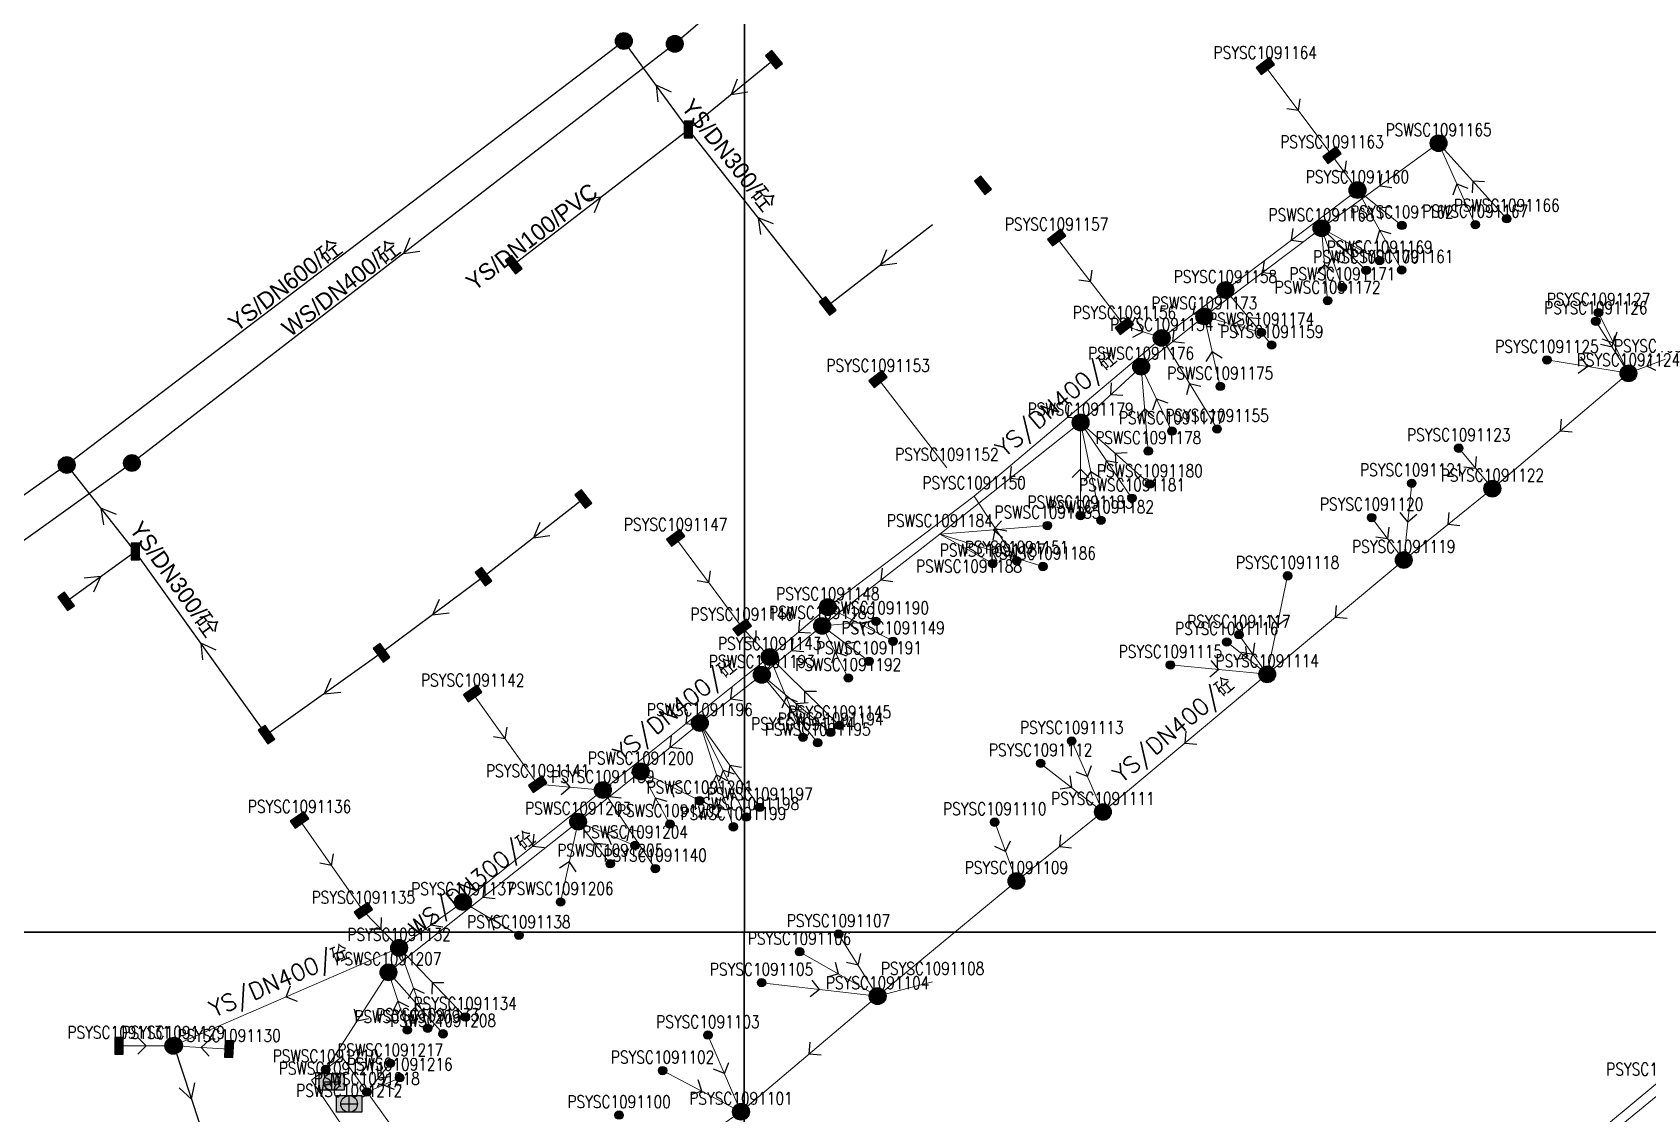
# Model space of a CAD drawing. Extents: x 3276 to 4026, y 1643 to 2176.
# Drawn here: x 3483.3 to 3579.7, y 1882 to 1946.6 of the extents above; entities that cross this region are included whole.
import ezdxf
from ezdxf.enums import TextEntityAlignment as Align

# ---------------------------------------------------------------- set-up
doc = ezdxf.new("R2010")
doc.units = 0
for name, pattern in [('PDashed1', [3, 1, -1, 1]), ('PLine1', [200, 100, 100]), ('PLine2', [200, 100, 100])]:
    doc.linetypes.add(name, pattern=pattern)
doc.layers.get('0').update_dxf_attribs({"linetype": 'CONTINUOUS'})
for name, color, linetype, true_color in [('WSANNEXE2', 7, 'CONTINUOUS', 0x7f0000), ('WSLINE', 7, 'CONTINUOUS', 0x7f0000), ('WSPOINT', 7, 'CONTINUOUS', 0x7f0000), ('WSPTEXT', 7, 'CONTINUOUS', 0x7f0000), ('WSUNDER', 7, 'CONTINUOUS', 0x7f0000), ('WSZYTEXT', 7, 'CONTINUOUS', 0x7f0000), ('YSANNEXE2', 7, 'CONTINUOUS', 0x7f0000), ('YSLINE', 7, 'CONTINUOUS', 0x7f0000), ('YSPOINT', 7, 'CONTINUOUS', 0x7f0000), ('YSPTEXT', 7, 'CONTINUOUS', 0x7f0000), ('YSZYTEXT', 7, 'CONTINUOUS', 0x7f0000)]:
    doc.layers.add(name, color=color, linetype=linetype, true_color=true_color)
doc.layers.add('市政管线', color=3, linetype='CONTINUOUS')
doc.layers.add('接图表', color=7, linetype='CONTINUOUS')
doc.styles.add('bztxt', font='Romans.shx', dxfattribs={"bigfont": 'hztxt.shx'})
doc.styles.add('FZXDX', font='', dxfattribs={"width": 0.8})
doc.styles.add('pltxt', font='romans.shx', dxfattribs={"width": 0.8, "height": 0.75, "bigfont": 'hztxt.shx'})
doc.styles.get('FZXDX').set_extended_font_data('FZXiDengXian-Z06S')

# ---------------------------------------------------------------- blocks, each defined once
blk = doc.blocks.new('4307')
blk.add_hatch(color=255).paths.add_polyline_path([(-0.5, 0, 1), (0.5, 0, 1)])
for p, q in [((-0.5, 0), (0.5, 0)), ((0, 0.5), (0, -0.5))]:
    blk.add_line(p, q)
blk.add_circle((0, 0), 0.5)
blk = doc.blocks.new('4323')
blk.add_hatch(color=256).paths.add_polyline_path([(-0.25, 0, 1), (0.25, 0, 1)])
blk.add_circle((0, 0), 0.25)
blk = doc.blocks.new('4301')
blk.add_hatch(color=255).paths.add_polyline_path([(-0.5, 0, 1), (0.5, 0, 1)])
for p, q in [((-0.5, 0), (0.5, 0)), ((0, 0.5), (0, -0.5))]:
    blk.add_line(p, q)
blk.add_circle((0, 0), 0.5)
blk = doc.blocks.new('4414')
blk.add_hatch(color=255).paths.add_polyline_path([(0.25, 0, 1), (-0.25, 0, 1)])
blk.add_circle((0, 0), 0.25)
blk = doc.blocks.new('4302')
blk.add_hatch(color=255).paths.add_polyline_path([(-0.25, 0.5), (-0.25, -0.5), (0.25, -0.5), (0.25, 0.5)])
for p, q in [((-0.25, 0.1665), (0.25, 0.1665)), ((-0.25, -0.1665), (0.25, -0.1665))]:
    blk.add_line(p, q)
blk.add_lwpolyline([(0.25, -0.5), (0.25, 0.5), (-0.25, 0.5), (-0.25, -0.5)], close=True)
blk = doc.blocks.new('4415')
blk.add_hatch(color=255).paths.add_polyline_path([(0.25, 0, 1), (-0.25, 0, 1)])
blk.add_circle((0, 0), 0.25)
blk = doc.blocks.new('4317')
blk.add_hatch(color=255).paths.add_polyline_path([(0.75, 0.5), (-0.75, 0.5), (-0.75, -0.5), (0.75, -0.5)])
blk.add_lwpolyline([(-0.75, 0.5), (0.75, 0.5), (0.75, -0.5), (-0.75, -0.5)], close=True)
for points in [[(-0.5, 0), (0.5, 0)], [(0, -0.5), (0, 0.5)]]:
    blk.add_lwpolyline(points)
blk.add_circle((0, 0), 0.5)
blk = doc.blocks.new('lx')
for q in [(-0.5, 0.5), (-0.5, -0.5)]:
    blk.add_line((0, 0), q)
blk = doc.blocks.new('4305')
blk.add_hatch(color=255).paths.add_polyline_path([(-0.5, 0, 1), (0.5, 0, 1)])
for p, q in [((-0.5, 0), (0.5, 0)), ((0, 0.5), (0, -0.5))]:
    blk.add_line(p, q)
blk.add_circle((0, 0), 0.5)
blk = doc.blocks.new('PSD')
for p, q in [((0, 0), (-0.866, 0.5)), ((-0.866, -0.5), (0, 0))]:
    blk.add_line(p, q)

msp = doc.modelspace()

# ---------------------------------------------------------------- linework, layer by layer
at = {"layer": 'WSLINE', "linetype": 'PLine1', "lineweight": 20, "ltscale": 0.5}
for p, q in [((3567.222, 1939.942, 1890.83), (3560.233, 1934.865, 1890.87)), ((3571.288, 1935.434, 1891.34), (3567.222, 1939.942, 1891.2)), ((3569.408, 1935.079, 1891.33), (3567.222, 1939.942, 1891.21)), ((3560.233, 1934.865, 1890.86), (3553.233, 1929.598, 1890.86)), ((3563.7, 1932.934, 1891.32), (3560.233, 1934.865, 1891.08)), ((3562.897, 1932.358, 1891.29), (3560.233, 1934.865, 1891.07)), ((3561.472, 1931.343, 1891.31), (3560.233, 1934.865, 1891.06)), ((3560.594, 1930.538, 1891.33), (3560.233, 1934.865, 1891.09)), ((3553.233, 1929.598, 1890.87), (3549.464, 1926.595, 1890.79)), ((3556.631, 1928.642, 1891.45), (3553.233, 1929.598, 1891.36)), ((3554.186, 1925.415, 1891.37), (3553.233, 1929.598, 1891.23)), ((3549.464, 1926.595, 1890.8), (3545.851, 1923.264, 1890.74)), ((3551.3, 1922.747, 1891.3), (3549.464, 1926.595, 1891.08)), ((3549.889, 1921.557, 1891.26), (3549.464, 1926.595, 1891.04)), ((3545.851, 1923.264, 1890.72), (3537.448, 1916.603, 1890.8)), ((3545.845, 1917.703, 1891.3), (3545.851, 1923.264, 1891.08)), ((3549.983, 1919.583, 1891.29), (3545.851, 1923.264, 1891.06)), ((3548.917, 1918.737, 1891.3), (3545.851, 1923.264, 1891.1)), ((3547.067, 1917.421, 1891.33), (3545.851, 1923.264, 1891.12)), ((3543.871, 1917.106, 1891.11), (3537.448, 1916.603, 1891.15)), ((3537.448, 1916.603, 1890.79), (3530.424, 1911.115, 1890.73)), ((3543.602, 1914.663, 1891.22), (3537.448, 1916.603, 1891.16)), ((3540.608, 1914.836, 1891.32), (3537.448, 1916.603, 1891.25)), ((3533.637, 1911.39, 1891.54), (3530.424, 1911.115, 1891.51)), ((3530.424, 1911.115, 1890.74), (3526.822, 1908.193, 1890.69)), ((3533.215, 1909.006, 1891.23), (3530.424, 1911.115, 1891.22)), ((3531.979, 1908.002, 1891.25), (3530.424, 1911.115, 1891.19)), ((3526.822, 1908.193, 1890.69), (3523.12, 1905.315, 1890.6)), ((3530.927, 1904.754, 1891.26), (3526.822, 1908.193, 1891.22)), ((3530.154, 1904.136, 1891.27), (3526.822, 1908.193, 1891.19)), ((3523.12, 1905.315, 1890.6), (3519.595, 1902.421, 1890.59)), ((3526.696, 1900.276, 1891.24), (3523.12, 1905.315, 1891.06)), ((3525.893, 1899.695, 1891.22), (3523.12, 1905.315, 1891.03)), ((3525.118, 1899.114, 1891.25), (3523.12, 1905.315, 1891.06)), ((3519.595, 1902.421, 1890.59), (3515.85, 1899.421, 1890.56)), ((3523.104, 1900.685, 1891.31), (3519.595, 1902.421, 1891.14)), ((3521.334, 1899.281, 1891.33), (3519.595, 1902.421, 1891.14)), ((3515.85, 1899.421, 1890.57), (3504.53, 1890.426, 1890.48)), ((3514.808, 1894.625, 1891.42), (3515.85, 1899.421, 1891.27)), ((3519.248, 1898.007, 1891.29), (3515.85, 1899.421, 1891.1)), ((3517.773, 1896.911, 1891.3), (3515.85, 1899.421, 1891.15)), ((3504.53, 1890.426, 1890.43), (3500.787, 1884.629, 1889.62)), ((3507.789, 1886.752, 1891.22), (3504.53, 1890.426, 1891.01)), ((3505.659, 1886.98, 1891.24), (3504.53, 1890.426, 1891.03)), ((3504.64, 1884.988, 1890.77), (3503.24, 1883.277, 1890.62)), ((3582.804, 1885.154, 1890.62), (3563.529, 1869.319, 1890.42)), ((3505.204, 1884.131, 1890.78), (3503.24, 1883.277, 1890.64))]:
    msp.add_line(p, q, dxfattribs=at)
at = {"layer": 'WSUNDER', "linetype": 'PLine2', "lineweight": 9, "ltscale": 0.5, "elevation": 1891.803}
msp.add_lwpolyline([(3499.929, 1883.991), (3501.744, 1885.374), (3505.151, 1880.632), (3503.211, 1879.116)], close=True, dxfattribs=at)
at = {"layer": 'YSLINE', "linetype": 'PLine1', "lineweight": 20, "ltscale": 0.5}
for p, q in [((3556.874, 1944.554, 1891.37), (3560.856, 1939.232, 1891.33)), ((3560.856, 1939.232, 1891.33), (3562.381, 1937.142, 1891.32)), ((3562.381, 1937.142, 1890.84), (3554.494, 1931.176, 1890.88)), ((3565.017, 1932.371, 1892.36), (3562.381, 1937.142, 1891.28)), ((3565.026, 1935.036, 1891.42), (3562.381, 1937.142, 1891.34)), ((3544.418, 1934.308, 1891.39), (3548.466, 1929.027, 1891.32)), ((3554.494, 1931.176, 1890.88), (3550.69, 1928.313, 1890.86)), ((3557.258, 1927.89, 1891.42), (3554.494, 1931.176, 1891.29)), ((3576.766, 1929.821, 1891.55), (3578.553, 1926.202, 1891.43)), ((3548.466, 1929.027, 1891.56), (3550.69, 1928.313, 1891.53)), ((3576.607, 1929.309, 1891.14), (3578.553, 1926.202, 1891.09)), ((3550.69, 1928.313, 1890.85), (3539.493, 1918.86, 1890.74)), ((3553.997, 1922.875, 1891.51), (3550.69, 1928.313, 1891.45)), ((3573.69, 1927, 1891.82), (3578.553, 1926.202, 1891.17)), ((3580.773, 1927.036, 1887.47), (3578.553, 1926.202, 1891.14)), ((3533.759, 1925.867, 1891.41), (3537.871, 1920.56, 1891.4)), ((3578.553, 1926.202, 1891.08), (3570.429, 1919.313, 1891.1)), ((3568.422, 1921.731, 1891.01), (3570.429, 1919.313, 1891.11)), ((3565.619, 1919.63, 1891.39), (3565.14, 1915.051, 1891.4)), ((3570.429, 1919.313, 1891.1), (3565.14, 1915.051, 1891.09)), ((3539.493, 1918.86, 1890.73), (3530.764, 1912.236, 1890.77)), ((3542.026, 1915.01, 1891.46), (3539.493, 1918.86, 1891.3)), ((3563.223, 1917.586, 1891.41), (3565.14, 1915.051, 1891.4)), ((3521.674, 1916.376, 1891.43), (3525.647, 1911.014, 1891.41)), ((3565.14, 1915.051, 1891.08), (3556.991, 1908.225, 1891.06)), ((3558.208, 1914.106, 1891.35), (3556.991, 1908.225, 1891.36)), ((3530.764, 1912.236, 1890.76), (3527.288, 1909.261, 1890.8)), ((3534.657, 1910.201, 1891.5), (3530.764, 1912.236, 1891.45)), ((3525.647, 1911.014, 1891.49), (3527.288, 1909.261, 1891.42)), ((3555.299, 1910.584, 1891.1), (3556.991, 1908.225, 1891.17)), ((3554.579, 1910.155, 1891.07), (3556.991, 1908.225, 1891.14)), ((3527.288, 1909.261, 1890.76), (3517.328, 1901.312, 1890.61)), ((3529.273, 1904.461, 1891.25), (3527.288, 1909.261, 1891.19)), ((3531.452, 1905.171, 1891.46), (3527.288, 1909.261, 1891.35)), ((3551.211, 1908.783, 1891.37), (3556.991, 1908.225, 1891.37)), ((3556.991, 1908.225, 1891.05), (3547.183, 1900.003, 1891.04)), ((3509.559, 1907.078, 1891.39), (3513.438, 1901.662, 1891.41)), ((3545.324, 1904.242, 1891.19), (3547.183, 1900.003, 1891.21)), ((3543.464, 1902.905, 1891.45), (3547.183, 1900.003, 1891.45)), ((3513.438, 1901.662, 1891.49), (3517.328, 1901.312, 1891.28)), ((3517.328, 1901.312, 1890.6), (3508.979, 1894.618, 1890.64)), ((3520.455, 1896.623, 1891.57), (3517.328, 1901.312, 1891.42)), ((3547.183, 1900.003, 1891.03), (3542.02, 1895.878, 1891.02)), ((3499.224, 1899.526, 1891.35), (3503.03, 1894.103, 1891.35)), ((3540.723, 1899.394, 1891.23), (3542.02, 1895.878, 1891.26)), ((3542.02, 1895.878, 1891.01), (3533.733, 1889.002, 1890.93)), ((3503.03, 1894.103, 1891.35), (3505.164, 1891.887, 1891.23)), ((3508.979, 1894.618, 1890.63), (3505.164, 1891.887, 1890.5)), ((3512.318, 1892.641, 1891.2), (3508.979, 1894.618, 1891.1)), ((3531.399, 1892.71, 1891.15), (3533.733, 1889.002, 1891.1)), ((3505.164, 1891.887, 1890.48), (3491.685, 1886.032, 1889.96)), ((3506.873, 1887.085, 1891.29), (3505.164, 1891.887, 1891.13)), ((3509.11, 1887.763, 1891.16), (3505.164, 1891.887, 1891.03)), ((3529.075, 1891.654, 1891.14), (3533.733, 1889.002, 1891.1)), ((3526.804, 1889.807, 1891.44), (3533.733, 1889.002, 1891.4)), ((3537.016, 1889.857, 1887.46), (3533.733, 1889.002, 1891.23)), ((3533.733, 1889.002, 1890.93), (3525.576, 1882.098, 1890.86)), ((3523.603, 1886.674, 1891.37), (3525.576, 1882.098, 1891.18)), ((3488.452, 1886.04, 1890.93), (3491.685, 1886.032, 1891.33)), ((3495.015, 1885.845, 1890.83), (3491.685, 1886.032, 1891.3)), ((3520.895, 1884.557, 1891.13), (3525.576, 1882.098, 1891.23)), ((3580.314, 1883.837, 1890.68), (3565.813, 1871.857, 1890.56)), ((3525.576, 1882.098, 1890.84), (3521.727, 1879.479, 1890.79))]:
    msp.add_line(p, q, dxfattribs=at)
at = {"layer": '市政管线', "linetype": 'PLine1'}
for p, q in [((3552.722, 1972.475), (3521.623, 1945.878)), ((3518.583, 1946.047), (3485.323, 1920.727)), ((3522.433, 1940.756), (3518.583, 1946.047)), ((3521.623, 1945.878), (3489.218, 1920.843)), ((3527.543, 1944.93), (3522.433, 1940.756)), ((3512.002, 1932.694), (3522.433, 1940.756)), ((3530.754, 1930.224), (3522.433, 1940.756)), ((3537.017, 1935.07), (3530.754, 1930.224)), ((3485.323, 1920.727), (3456.332, 1900.318)), ((3489.218, 1920.843), (3460.769, 1900.474)), ((3489.42, 1915.552), (3485.323, 1920.727)), ((3516.167, 1918.696), (3510.202, 1914.053)), ((3485.285, 1912.58), (3489.42, 1915.552)), ((3497.25, 1904.616), (3489.42, 1915.552)), ((3510.202, 1914.053), (3504.121, 1909.505)), ((3504.121, 1909.505), (3497.25, 1904.616)), ((3491.727, 1886.05), (3493.82, 1879.649))]:
    msp.add_line(p, q, dxfattribs=at)
at = {"layer": '接图表'}
for points in [[(3275.776, 1892.825), (3525.776, 1892.825), (3525.776, 2142.825), (3275.776, 2142.825)], [(3525.776, 1892.825), (3775.776, 1892.825), (3775.776, 2142.825), (3525.776, 2142.825)], [(3275.775, 1642.825), (3525.775, 1642.825), (3525.775, 1892.825), (3275.775, 1892.825)], [(3525.775, 1642.825), (3775.775, 1642.825), (3775.775, 1892.825), (3525.775, 1892.825)]]:
    msp.add_lwpolyline(points, close=True, dxfattribs=at)

# ---------------------------------------------------------------- block references
at = {"layer": 'WSANNEXE2', "linetype": 'PLine1'}
for p, rotation in [((3563.727, 1937.403, 1890.83), 216.0115870436399), ((3568.315, 1937.51, 1891.33), 114.2131285465689), ((3569.255, 1937.688, 1891.34), 132.0586729696316), ((3561.565, 1933.611, 1891.29), 136.7491315199017), ((3561.966, 1933.899, 1891.32), 150.8948083759866), ((3556.733, 1932.231, 1890.86), 216.9748293884615), ((3560.413, 1932.701, 1891.33), 94.77610169222267), ((3560.852, 1933.104, 1891.31), 109.3893559357456), ((3551.348, 1928.096, 1890.87), 218.5626410547976), ((3554.932, 1929.12, 1891.45), 164.2985808483463), ((3553.709, 1927.506, 1891.37), 102.8420306268289), ((3547.657, 1924.929, 1890.8), 222.69086445799), ((3550.382, 1924.671, 1891.3), 115.5157635970428), ((3549.676, 1924.076, 1891.26), 94.82897527123373), ((3547.384, 1921, 1891.3), 124.1177376884254), ((3547.917, 1921.423, 1891.29), 138.3138805790128), ((3541.649, 1919.933, 1890.72), 218.4197070729215), ((3545.848, 1920.483, 1891.3), 89.94480613991522), ((3546.459, 1920.342, 1891.33), 101.7636448329016), ((3540.659, 1916.854, 1891.11), 184.4914150624842), ((3540.525, 1915.633, 1891.22), 162.5149235811879), ((3533.936, 1913.859, 1890.79), 218.017323360853), ((3532.03, 1911.252, 1891.54), 184.9056308107128), ((3528.623, 1909.654, 1890.74), 219.0656524406045), ((3531.819, 1910.06, 1891.23), 142.9342602655404), ((3531.201, 1909.558, 1891.25), 116.5515452481051), ((3524.971, 1906.754, 1890.69), 217.8781716271305), ((3528.488, 1906.164, 1891.27), 129.4056743347728), ((3528.874, 1906.473, 1891.26), 140.0554268131891), ((3521.357, 1903.868, 1890.6), 219.4019129775689), ((3524.506, 1902.505, 1891.22), 116.2710498862856), ((3524.908, 1902.795, 1891.24), 125.3712083501812), ((3521.349, 1901.553, 1891.31), 153.6884360490093), ((3524.119, 1902.214, 1891.25), 107.8672020598554), ((3517.722, 1900.921, 1890.59), 218.7132136514722), ((3520.464, 1900.851, 1891.33), 118.9873976865959), ((3517.549, 1898.714, 1891.29), 157.4180749310449), ((3516.811, 1898.166, 1891.3), 127.4663943802351), ((3515.329, 1897.023, 1891.42), 77.74789672939788), ((3510.19, 1894.923, 1890.57), 218.4871438525423), ((3502.658, 1887.527, 1890.43), 237.1679953913641), ((3505.094, 1888.703, 1891.24), 108.1481189788182), ((3506.159, 1888.589, 1891.22), 131.5841315342903), ((3503.94, 1884.132, 1890.77), 230.7257639761232), ((3504.222, 1883.704, 1890.78), 203.5156892700624)]:
    msp.add_blockref('lx', p, dxfattribs=dict(at, rotation=rotation))
at = {"layer": 'WSPOINT', "linetype": 'PLine1'}
for name, p in [('4301', (3567.222, 1939.942, 1891.899)), ('4414', (3571.288, 1935.434, 1891.889)), ('4301', (3560.233, 1934.865, 1891.868)), ('4414', (3569.408, 1935.079, 1891.877)), ('4414', (3562.897, 1932.358, 1891.866)), ('4414', (3563.7, 1932.934, 1891.882)), ('4414', (3561.472, 1931.343, 1891.895)), ('4414', (3560.594, 1930.538, 1891.891)), ('4301', (3553.233, 1929.598, 1891.887)), ('4414', (3556.631, 1928.642, 1891.837)), ('4301', (3549.464, 1926.595, 1891.892)), ('4414', (3554.186, 1925.415, 1891.864)), ('4301', (3545.851, 1923.264, 1891.888)), ('4414', (3551.3, 1922.747, 1891.855)), ('4414', (3549.889, 1921.557, 1891.866)), ('4414', (3549.983, 1919.583, 1891.867)), ('4414', (3548.917, 1918.737, 1891.83)), ('4414', (3543.871, 1917.106, 1891.779)), ('4414', (3545.845, 1917.703, 1891.854)), ('4414', (3547.067, 1917.421, 1891.843)), ('4414', (3540.608, 1914.836, 1891.898)), ('4414', (3543.602, 1914.663, 1891.874)), ('4301', (3530.424, 1911.115, 1891.974)), ('4414', (3533.637, 1911.39, 1891.885)), ('4301', (3526.822, 1908.193, 1891.977)), ('4414', (3533.215, 1909.006, 1891.847)), ('4414', (3531.979, 1908.002, 1891.895)), ('4301', (3523.12, 1905.315, 1891.908)), ('4414', (3530.927, 1904.754, 1891.839)), ('4414', (3530.154, 1904.136, 1891.874)), ('4301', (3519.595, 1902.421, 1891.913)), ('4414', (3523.104, 1900.685, 1891.911)), ('4301', (3515.85, 1899.421, 1891.989)), ('4414', (3525.893, 1899.695, 1891.902)), ('4414', (3526.696, 1900.276, 1891.901)), ('4414', (3521.334, 1899.281, 1891.91)), ('4414', (3525.118, 1899.114, 1891.904)), ('4414', (3519.248, 1898.007, 1891.951)), ('4414', (3517.773, 1896.911, 1891.952)), ('4414', (3514.808, 1894.625, 1891.963)), ('4301', (3504.53, 1890.426, 1891.912)), ('4414', (3505.659, 1886.98, 1891.903)), ('4414', (3507.789, 1886.752, 1891.895)), ('4317', (3501.146, 1883.891, 1891.904)), ('4415', (3500.787, 1884.629, 1891.767)), ('4414', (3504.64, 1884.988, 1891.509)), ('4414', (3505.204, 1884.131, 1891.514)), ('4415', (3503.24, 1883.277, 1891.62)), ('4317', (3502.183, 1882.564, 1891.892))]:
    msp.add_blockref(name, p, dxfattribs=at)
at = {"layer": 'YSANNEXE2', "linetype": 'PLine1'}
for p, rotation in [((3558.865, 1941.893, 1891.37), 306.8269849026316), ((3561.618, 1938.187, 1891.33), 306.1394724044007), ((3563.703, 1936.089, 1891.42), 141.4829415016943), ((3558.437, 1934.159, 1890.84), 217.1211157646605), ((3563.699, 1934.756, 1892.36), 118.9296172362644), ((3546.442, 1931.667, 1891.39), 307.4935892316104), ((3552.592, 1929.744, 1890.88), 216.9821547875025), ((3555.876, 1929.533, 1891.42), 130.0782570996207), ((3549.578, 1928.67, 1891.56), 342.2263346651317), ((3577.659, 1928.011, 1891.55), 296.3011925713941), ((3577.58, 1927.755, 1891.14), 302.0823017280755), ((3576.121, 1926.601, 1891.82), 350.7068632737198), ((3579.663, 1926.619, 1887.47), 200.6047539128974), ((3552.343, 1925.594, 1891.51), 121.3138905303018), ((3545.091, 1923.586, 1890.85), 220.1887472151443), ((3574.491, 1922.757, 1891.08), 220.3135483843509), ((3569.425, 1920.522, 1891.01), 309.7163273976355), ((3540.759, 1916.935, 1891.46), 123.3508861788979), ((3565.379, 1917.34, 1891.39), 264.0475720555358), ((3567.784, 1917.182, 1891.1), 218.8788020119848), ((3564.181, 1916.318, 1891.41), 307.1196672330656), ((3523.66, 1913.695, 1891.43), 306.5593563454185), ((3561.065, 1911.638, 1891.08), 219.9673861089269), ((3529.026, 1910.748, 1890.76), 220.5754340734994), ((3532.71, 1911.218, 1891.5), 152.4136676043885), ((3557.599, 1911.165, 1891.35), 258.327403085538), ((3526.467, 1910.137, 1891.49), 313.1330230274965), ((3555.785, 1909.19, 1891.07), 321.358068385118), ((3556.145, 1909.404, 1891.1), 305.6726133964008), ((3554.101, 1908.504, 1891.37), 354.5118776558945), ((3529.37, 1907.216, 1891.46), 135.5236450907435), ((3528.28, 1906.861, 1891.25), 112.4754176168489), ((3522.308, 1905.286, 1890.76), 218.6092022398855), ((3511.498, 1904.37, 1891.39), 305.6331751724059), ((3552.087, 1904.114, 1891.05), 219.989148100637), ((3546.253, 1902.122, 1891.19), 293.7013340651442), ((3515.383, 1901.487, 1891.49), 354.884835889482), ((3545.323, 1901.454, 1891.45), 322.0581896043352), ((3518.891, 1898.967, 1891.57), 123.7076379374262), ((3513.153, 1897.965, 1890.6), 218.7377967849299), ((3541.371, 1897.636, 1891.23), 290.2696462000379), ((3544.601, 1897.94, 1891.03), 218.6393535347005), ((3501.127, 1896.814, 1891.35), 305.0846304798063), ((3507.071, 1893.252, 1890.63), 215.6131829143312), ((3510.648, 1893.629, 1891.2), 149.3815058728102), ((3504.097, 1892.995, 1891.35), 313.9431933272966), ((3532.566, 1890.856, 1891.15), 302.2106160911821), ((3507.137, 1889.825, 1891.16), 133.7462830237338), ((3531.404, 1890.328, 1891.14), 330.3696109025633), ((3498.424, 1888.959, 1890.48), 203.4941222916209), ((3506.018, 1889.486, 1891.29), 109.5983800321433), ((3530.268, 1889.404, 1891.44), 353.3992075206158), ((3490.068, 1886.036, 1890.93), 359.8847305815597), ((3493.35, 1885.938, 1890.83), 176.798887323063), ((3529.654, 1885.55, 1890.93), 220.2604527535786), ((3524.589, 1884.386, 1891.37), 293.3455045857226), ((3523.235, 1883.327, 1891.13), 332.3108525727632)]:
    msp.add_blockref('lx', p, dxfattribs=dict(at, rotation=rotation))
at = {"layer": 'YSPOINT', "linetype": 'PLine1'}
for p, rotation in [((3556.874, 1944.554, 1891.735), 126.8269849026316), ((3560.856, 1939.232, 1891.687), 306.8269849026316), ((3544.418, 1934.308, 1891.765), 127.4935892316104), ((3548.466, 1929.027, 1891.715), 307.4935892316104), ((3533.759, 1925.867, 1891.755), 127.7921153495658), ((3521.674, 1916.376, 1891.749), 126.5593563454185), ((3525.647, 1911.014, 1891.749), 306.5593563454185), ((3509.559, 1907.078, 1891.717), 125.633175172406), ((3513.438, 1901.662, 1891.719), 305.6331751724059), ((3499.224, 1899.526, 1891.721), 125.0846304798063), ((3503.03, 1894.103, 1891.696), 305.0846304798063), ((3488.452, 1886.04, 1891.221), 179.8847305815597), ((3495.015, 1885.845, 1891.215), 356.798887323063)]:
    msp.add_blockref('4302', p, dxfattribs=dict(at, rotation=rotation))
for name, p in [('4301', (3562.381, 1937.142, 1891.871)), ('4414', (3565.026, 1935.036, 1891.8)), ('4323', (3565.017, 1932.371, 1892.737)), ('4301', (3554.494, 1931.176, 1891.882)), ('4323', (3576.766, 1929.821, 1891.835)), ('4301', (3550.69, 1928.313, 1891.93)), ('4323', (3576.607, 1929.309, 1891.792)), ('4323', (3557.258, 1927.89, 1891.873)), ('4414', (3573.69, 1927, 1892.32)), ('4301', (3578.553, 1926.202, 1891.854)), ('4323', (3553.997, 1922.875, 1891.846)), ('4323', (3568.422, 1921.731, 1891.678)), ('4414', (3565.619, 1919.63, 1891.778)), ('4301', (3570.429, 1919.313, 1891.94)), ('4323', (3563.223, 1917.586, 1891.775)), ('4323', (3542.026, 1915.01, 1891.865)), ('4301', (3565.14, 1915.051, 1891.938)), ('4414', (3558.208, 1914.106, 1891.749)), ('4301', (3530.764, 1912.236, 1891.971)), ('4323', (3534.657, 1910.201, 1891.869)), ('4323', (3554.579, 1910.155, 1891.752)), ('4323', (3555.299, 1910.584, 1891.745)), ('4301', (3527.288, 1909.261, 1891.944)), ('4414', (3551.211, 1908.783, 1891.785)), ('4301', (3556.991, 1908.225, 1891.94)), ('4414', (3529.273, 1904.461, 1891.837)), ('4323', (3531.452, 1905.171, 1891.89)), ('4323', (3545.324, 1904.242, 1891.847)), ('4414', (3543.464, 1902.905, 1891.874)), ('4301', (3517.328, 1901.312, 1891.925)), ('4301', (3547.183, 1900.003, 1892.028)), ('4323', (3540.723, 1899.394, 1891.832)), ('4323', (3520.455, 1896.623, 1891.921)), ('4301', (3542.02, 1895.878, 1892.009)), ('4301', (3508.979, 1894.618, 1891.903)), ('4301', (3505.164, 1891.887, 1891.901)), ('4323', (3512.318, 1892.641, 1891.867)), ('4323', (3531.399, 1892.71, 1891.846)), ('4323', (3529.075, 1891.654, 1891.825)), ('4414', (3526.804, 1889.807, 1891.833)), ('4301', (3533.733, 1889.002, 1891.924)), ('4414', (3506.873, 1887.085, 1891.893)), ('4323', (3509.11, 1887.763, 1891.894)), ('4307', (3491.685, 1886.032, 1891.703)), ('4323', (3523.603, 1886.674, 1892.024)), ('4414', (3520.895, 1884.557, 1891.834)), ('4301', (3525.576, 1882.098, 1892.024)), ('4323', (3518.298, 1881.899, 1891.826))]:
    msp.add_blockref(name, p, dxfattribs=at)
at = {"layer": '市政管线', "linetype": 'PLine1'}
for name, p in [('4307', (3518.583, 1946.047)), ('4305', (3521.623, 1945.878)), ('4302', (3522.433, 1940.756)), ('4307', (3485.323, 1920.727)), ('4305', (3489.218, 1920.843)), ('4302', (3489.42, 1915.552)), ('4307', (3491.727, 1886.05))]:
    msp.add_blockref(name, p, dxfattribs=at)
for p, rotation in [((3527.543, 1944.93), 39.24187939391518), ((3540.016, 1937.435), 38.25639197482391), ((3512.002, 1932.694), 217.7010438516327), ((3530.754, 1930.224), 37.7292708233037), ((3516.167, 1918.696), 37.89542855686962), ((3510.202, 1914.053), 216.7957705172412), ((3485.285, 1912.58), 215.707150717317), ((3504.121, 1909.505), 215.4321309771592), ((3497.25, 1904.616), 35.43171004753042)]:
    msp.add_blockref('4302', p, dxfattribs=dict(at, rotation=rotation))
at = {"layer": '市政管线', "color": 3, "linetype": 'PDashed1'}
for p, rotation in [((3520.508, 1943.401), 126.0415362200771), ((3524.988, 1942.843), 219.2429719683589), ((3517.217, 1936.725), 37.700024205353), ((3526.593, 1935.49), 128.311147233377), ((3505.42, 1933.36), 217.688453052875), ((3533.885, 1932.647), 217.7309338176225), ((3487.371, 1918.139), 128.3683361343811), ((3513.184, 1916.374), 217.8962570035377), ((3487.352, 1914.066), 35.70640588239677), ((3507.161, 1911.779), 216.7929359155839), ((3493.335, 1910.084), 125.6020539329303), ((3500.685, 1907.06), 215.4334204702975), ((3492.773, 1882.849), 288.1067177648493)]:
    msp.add_blockref('PSD', p, dxfattribs=dict(at, rotation=rotation))

# ---------------------------------------------------------------- texts
at = {"layer": 'WSPTEXT', "linetype": 'PLine1', "style": 'pltxt', "width": 0.8}
for s, p in [('PSWSC1091165', (3567.222, 1940.742, 1891.899)), ('PSWSC1091166', (3571.288, 1936.234, 1891.889)), ('PSWSC1091168', (3560.233, 1935.665, 1891.868)), ('PSWSC1091167', (3569.408, 1935.879, 1891.877)), ('PSWSC1091170', (3562.897, 1933.158, 1891.866)), ('PSWSC1091169', (3563.7, 1933.734, 1891.882)), ('PSWSC1091171', (3561.472, 1932.143, 1891.895)), ('PSWSC1091172', (3560.594, 1931.338, 1891.891)), ('PSWSC1091173', (3553.233, 1930.398, 1891.887)), ('PSWSC1091174', (3556.631, 1929.442, 1891.837)), ('PSWSC1091176', (3549.464, 1927.395, 1891.892)), ('PSWSC1091175', (3554.186, 1926.215, 1891.864)), ('PSWSC1091179', (3545.851, 1924.064, 1891.888)), ('PSWSC1091177', (3551.3, 1923.547, 1891.855)), ('PSWSC1091178', (3549.889, 1922.357, 1891.866)), ('PSWSC1091180', (3549.983, 1920.383, 1891.867)), ('PSWSC1091181', (3548.917, 1919.537, 1891.83)), ('PSWSC1091185', (3543.871, 1917.906, 1891.779)), ('PSWSC1091183', (3545.845, 1918.503, 1891.854)), ('PSWSC1091182', (3547.067, 1918.221, 1891.843)), ('PSWSC1091184', (3537.448, 1917.403, 1892.004)), ('PSWSC1091187', (3540.608, 1915.636, 1891.898)), ('PSWSC1091186', (3543.602, 1915.463, 1891.874)), ('PSWSC1091188', (3539.187, 1914.679, 1891.848)), ('PSWSC1091189', (3530.424, 1911.915, 1891.974)), ('PSWSC1091190', (3533.637, 1912.19, 1891.885)), ('PSWSC1091191', (3533.215, 1909.806, 1891.847)), ('PSWSC1091193', (3526.822, 1908.993, 1891.977)), ('PSWSC1091192', (3531.979, 1908.802, 1891.895)), ('PSWSC1091196', (3523.12, 1906.115, 1891.908)), ('PSWSC1091194', (3530.927, 1905.554, 1891.839)), ('PSWSC1091195', (3530.154, 1904.936, 1891.874)), ('PSWSC1091200', (3519.595, 1903.221, 1891.913)), ('PSWSC1091201', (3523.104, 1901.485, 1891.911)), ('PSWSC1091198', (3525.893, 1900.495, 1891.902)), ('PSWSC1091197', (3526.696, 1901.076, 1891.901)), ('PSWSC1091203', (3515.85, 1900.221, 1891.989)), ('PSWSC1091202', (3521.334, 1900.081, 1891.91)), ('PSWSC1091199', (3525.118, 1899.914, 1891.904)), ('PSWSC1091204', (3519.248, 1898.807, 1891.951)), ('PSWSC1091205', (3517.773, 1897.711, 1891.952)), ('PSWSC1091206', (3514.808, 1895.425, 1891.963)), ('PSWSC1091207', (3504.53, 1891.226, 1891.912)), ('PSWSC1091209', (3505.659, 1887.78, 1891.903)), ('PSWSC1091208', (3507.789, 1887.552, 1891.895)), ('PSWSC1091210', (3500.787, 1885.429, 1891.767)), ('PSWSC1091217', (3504.64, 1885.788, 1891.509)), ('PSWSC1091216', (3505.204, 1884.931, 1891.514)), ('PSWSC1091211', (3501.146, 1884.691, 1891.904)), ('PSWSC1091218', (3503.24, 1884.077, 1891.62)), ('PSWSC1091212', (3502.183, 1883.364, 1891.892))]:
    msp.add_text(s, height=0.75, dxfattribs=at).set_placement(p, align=Align.MIDDLE_CENTER)
at = {"layer": 'WSZYTEXT', "linetype": 'PLine1', "style": 'bztxt'}
msp.add_text('WS/DN300/砼', height=1, rotation=38.47388, dxfattribs=at).set_placement((3509.568, 1895.706), align=Align.MIDDLE)
at = {"layer": 'YSPTEXT', "linetype": 'PLine1', "style": 'pltxt', "width": 0.8}
for s, p in [('PSYSC1091164', (3556.874, 1945.354, 1891.735)), ('PSYSC1091163', (3560.856, 1940.032, 1891.687)), ('PSYSC1091160', (3562.381, 1937.942, 1891.871)), ('PSYSC1091157', (3544.418, 1935.108, 1891.765)), ('PSYSC1091162', (3565.026, 1935.836, 1891.8)), ('PSYSC1091161', (3565.017, 1933.171, 1892.737)), ('PSYSC1091158', (3554.494, 1931.976, 1891.882)), ('PSYSC1091127', (3576.766, 1930.621, 1891.835)), ('PSYSC1091156', (3548.466, 1929.827, 1891.715)), ('PSYSC1091126', (3576.607, 1930.109, 1891.792)), ('PSYSC1091154', (3550.69, 1929.113, 1891.93)), ('PSYSC1091159', (3557.258, 1928.69, 1891.873)), ('PSYSC1091125', (3573.69, 1927.8, 1892.32)), ('PSYSC1091128', (3580.773, 1927.836, 1891.824)), ('PSYSC1091153', (3533.759, 1926.667, 1891.755)), ('PSYSC1091124', (3578.553, 1927.002, 1891.854)), ('PSYSC1091155', (3553.997, 1923.675, 1891.846)), ('PSYSC1091123', (3568.422, 1922.531, 1891.678)), ('PSYSC1091152', (3537.871, 1921.36, 1891.755)), ('PSYSC1091150', (3539.493, 1919.66, 1891.913)), ('PSYSC1091121', (3565.619, 1920.43, 1891.778)), ('PSYSC1091122', (3570.429, 1920.113, 1891.94)), ('PSYSC1091120', (3563.223, 1918.386, 1891.775)), ('PSYSC1091147', (3521.674, 1917.176, 1891.749)), ('PSYSC1091151', (3542.026, 1915.81, 1891.865)), ('PSYSC1091119', (3565.14, 1915.851, 1891.938)), ('PSYSC1091118', (3558.208, 1914.906, 1891.749)), ('PSYSC1091148', (3530.764, 1913.036, 1891.971)), ('PSYSC1091146', (3525.647, 1911.814, 1891.749)), ('PSYSC1091149', (3534.657, 1911.001, 1891.869)), ('PSYSC1091116', (3554.579, 1910.955, 1891.752)), ('PSYSC1091117', (3555.299, 1911.384, 1891.745)), ('PSYSC1091143', (3527.288, 1910.061, 1891.944)), ('PSYSC1091115', (3551.211, 1909.583, 1891.785)), ('PSYSC1091114', (3556.991, 1909.025, 1891.94)), ('PSYSC1091142', (3509.559, 1907.878, 1891.717)), ('PSYSC1091144', (3529.273, 1905.261, 1891.837)), ('PSYSC1091145', (3531.452, 1905.971, 1891.89)), ('PSYSC1091113', (3545.324, 1905.042, 1891.847)), ('PSYSC1091112', (3543.464, 1903.705, 1891.874)), ('PSYSC1091141', (3513.438, 1902.462, 1891.719)), ('PSYSC1091139', (3517.328, 1902.112, 1891.925)), ('PSYSC1091136', (3499.224, 1900.326, 1891.721)), ('PSYSC1091111', (3547.183, 1900.803, 1892.028)), ('PSYSC1091110', (3540.723, 1900.194, 1891.832)), ('PSYSC1091140', (3520.455, 1897.423, 1891.921)), ('PSYSC1091109', (3542.02, 1896.678, 1892.009)), ('PSYSC1091135', (3503.03, 1894.903, 1891.696)), ('PSYSC1091137', (3508.979, 1895.418, 1891.903)), ('PSYSC1091132', (3505.164, 1892.687, 1891.901)), ('PSYSC1091138', (3512.318, 1893.441, 1891.867)), ('PSYSC1091107', (3531.399, 1893.51, 1891.846)), ('PSYSC1091106', (3529.075, 1892.454, 1891.825)), ('PSYSC1091105', (3526.804, 1890.607, 1891.833)), ('PSYSC1091104', (3533.733, 1889.802, 1891.924)), ('PSYSC1091108', (3537.016, 1890.657, 1891.928)), ('PSYSC1091133', (3506.873, 1887.885, 1891.893)), ('PSYSC1091134', (3509.11, 1888.563, 1891.894)), ('PSYSC1091131', (3488.452, 1886.84, 1891.221)), ('PSYSC1091129', (3491.685, 1886.832, 1891.703)), ('PSYSC1091103', (3523.603, 1887.474, 1892.024)), ('PSYSC1091130', (3495.015, 1886.645, 1891.215)), ('PSYSC1091102', (3520.895, 1885.357, 1891.834)), ('PSYSC1090399', (3580.314, 1884.637, 1891.91)), ('PSYSC1091100', (3518.298, 1882.699, 1891.826)), ('PSYSC1091101', (3525.576, 1882.898, 1892.024))]:
    msp.add_text(s, height=0.75, dxfattribs=at).set_placement(p, align=Align.MIDDLE_CENTER)
at = {"layer": 'YSZYTEXT', "linetype": 'PLine1', "style": 'bztxt'}
for rotation, p in [(40.17549, (3544.446, 1924.35)), (38.59594, (3521.684, 1906.068)), (39.97589, (3551.445, 1904.88)), (23.48086, (3498.026, 1889.876))]:
    msp.add_text('YS/DN400/砼', height=1, rotation=rotation, dxfattribs=at).set_placement(p, align=Align.MIDDLE)
at = {"layer": '市政管线', "linetype": 'PLine1', "style": 'FZXDX'}
for s, rotation, p in [('YS/DN300/砼', 308.33151, (3526.711, 1935.583)), ('YS/DN100/PVC', 37.70062, (3517.309, 1936.606)), ('YS/DN600/砼', 37.28236, (3502.044, 1933.268)), ('WS/DN400/砼', 37.68916, (3505.512, 1933.242)), ('YS/DN300/砼', 305.62715, (3493.457, 1910.171))]:
    msp.add_text(s, height=1, rotation=rotation, dxfattribs=at).set_placement(p, align=Align.BOTTOM_RIGHT)

doc.saveas('drawing.dxf')
